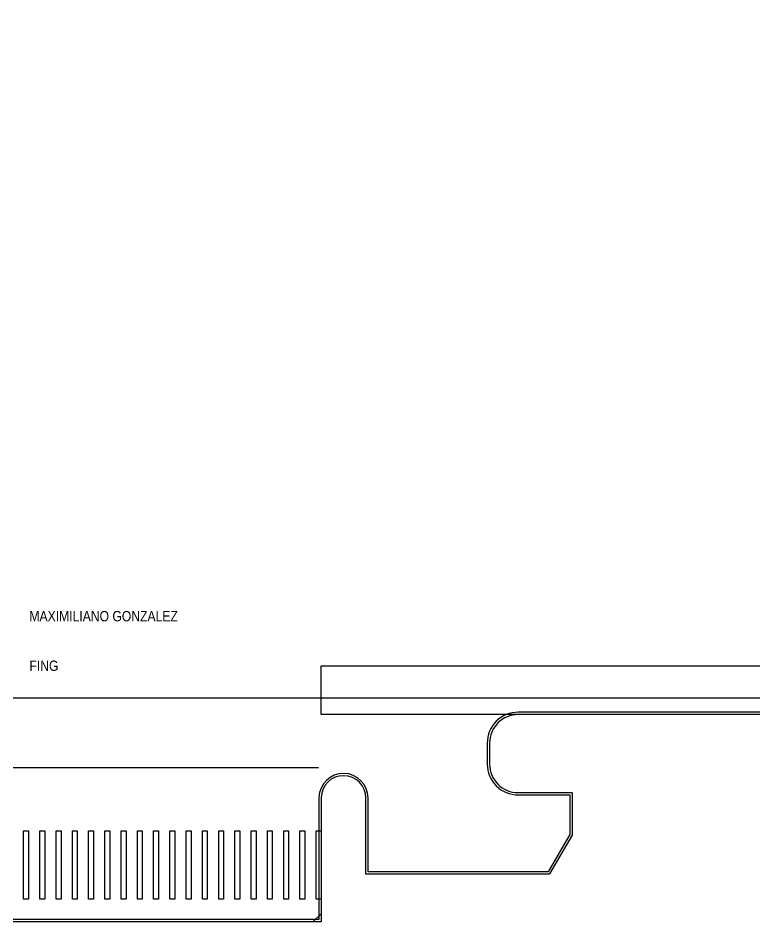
# Model space of a CAD drawing. Extents: x 0 to 312, y -4 to 107.
# Drawn here: x 110.7 to 156, y -4.5 to 51.1 of the extents above; entities that cross this region are included whole.
import ezdxf

# ---------------------------------------------------------------- set-up
doc = ezdxf.new("R2010")
doc.units = 0
for name, color, linetype in [('BG_DESIGN_OUTLINE', 85, 'CONTINUOUS'), ('BG_OUTLINE', 254, 'CONTINUOUS'), ('BG_SILKSCREEN_TOP', 85, 'CONTINUOUS'), ('PG_COPY_RIGHT', 85, 'CONTINUOUS'), ('PG_DIMENSION', 85, 'CONTINUOUS'), ('PKI_ALL', 202, 'CONTINUOUS'), ('PKO_ALL', 234, 'CONTINUOUS'), ('RKI_ALL', 43, 'CONTINUOUS'), ('RKO_TOP', 253, 'CONTINUOUS')]:
    doc.layers.add(name, color=color, linetype=linetype)

msp = doc.modelspace()

# ---------------------------------------------------------------- linework, layer by layer
at = {"layer": 'BG_DESIGN_OUTLINE'}
msp.add_lwpolyline([(312, 8.2514), (149.6999, 8.25), (141.6039, 8.25), (141.477, 8.25), (141.4223, 8.25, 0.414214), (139.6697, 6.4974), (139.6697, 5.202, 0.414214), (141.4223, 3.4494), (144.7294, 3.4494, -0.414214), (144.7548, 3.424), (144.7548, 0.8393, -0.133131), (144.7513, 0.8265), (143.3649, -1.5418, -0.266346), (143.343, -1.5544), (132.0548, -1.5544), (132.0548, 3.12, 0.989574), (129.3119, 3.1488), (129.3116, 2.8947), (129.3116, -4.5), (81.2, -4.5)], format="xyb", dxfattribs=at)
at = {"layer": 'BG_OUTLINE'}
msp.add_lwpolyline([(312, 8.2514), (149.6999, 8.25), (141.6039, 8.25), (141.477, 8.25), (141.4223, 8.25, 0.414214), (139.6697, 6.4974), (139.6697, 5.202, 0.414214), (141.4223, 3.4494), (144.7294, 3.4494, -0.414214), (144.7548, 3.424), (144.7548, 0.8393, -0.133131), (144.7513, 0.8265), (143.3649, -1.5418, -0.266346), (143.343, -1.5544), (132.0548, -1.5544), (132.0548, 3.12, 0.989574), (129.3119, 3.1488), (129.3116, 2.8947), (129.3116, -4.5), (81.2, -4.5)], format="xyb", dxfattribs=at)
at = {"layer": 'BG_SILKSCREEN_TOP'}
msp.add_lwpolyline([(0.14, 9.25), (0.14, 106.549), (309, 106.549), (309, 9.25)], close=True, dxfattribs=at)
at = {"layer": 'PG_DIMENSION'}
for points in [[(45.15, 5.0001), (129.1501, 5.0001)], [(129.3, 3.105), (129.3, -3.9999)], [(129.3, -3.9999), (128.8001, -4.5)], [(128.8001, -4.5), (58.5, -4.5)]]:
    msp.add_lwpolyline(points, dxfattribs=at)
at = {"layer": 'PKI_ALL'}
msp.add_lwpolyline([(311.86, 8.3899), (141.4223, 8.3899, 0.414214), (139.5297, 6.4973), (139.5297, 5.2019, 0.414214), (141.4223, 3.3093), (144.6148, 3.3093), (144.6148, 0.8705), (143.2768, -1.4145), (132.1948, -1.4145), (132.1948, 3.12, 0.989902), (129.1719, 3.1503), (129.1716, 2.8949), (129.1716, -4.3601), (58.24, -4.3601)], format="xyb", dxfattribs=at)
at = {"layer": 'PKO_ALL'}
msp.add_lwpolyline([(309, 11.25), (309, 8.25), (129.3, 8.25), (129.3, 11.25)], close=True, dxfattribs=at)
at = {"layer": 'RKI_ALL'}
msp.add_lwpolyline([(311.86, 8.3899), (141.4223, 8.3899, 0.414214), (139.5297, 6.4973), (139.5297, 5.2019, 0.414214), (141.4223, 3.3093), (144.6148, 3.3093), (144.6148, 0.8705), (143.277, -1.4145), (132.1948, -1.4145), (132.1948, 3.1201, 0.989885), (129.1719, 3.1502), (129.1716, 2.8947), (129.1716, -4.3601), (58.24, -4.3601)], format="xyb", dxfattribs=at)
at = {"layer": 'RKO_TOP'}
for points in [[(111, -3.1), (111, 1.0999), (111.3, 1.0999), (111.3, -3.1)], [(112, -3.1), (112, 1.0999), (112.3, 1.0999), (112.3, -3.1)], [(113, -3.1), (113, 1.0999), (113.3, 1.0999), (113.3, -3.1)], [(114, -3.1), (114, 1.0999), (114.3, 1.0999), (114.3, -3.1)], [(115, -3.1), (115, 1.0999), (115.3, 1.0999), (115.3, -3.1)], [(116, -3.1), (116, 1.0999), (116.3, 1.0999), (116.3, -3.1)], [(117, -3.1), (117, 1.0999), (117.3, 1.0999), (117.3, -3.1)], [(118, -3.1), (118, 1.0999), (118.3, 1.0999), (118.3, -3.1)], [(119, -3.1), (119, 1.0999), (119.3, 1.0999), (119.3, -3.1)], [(120, -3.1), (120, 1.0999), (120.3, 1.0999), (120.3, -3.1)], [(121, -3.1), (121, 1.0999), (121.3, 1.0999), (121.3, -3.1)], [(122, -3.1), (122, 1.0999), (122.3, 1.0999), (122.3, -3.1)], [(123, -3.1), (123, 1.0999), (123.3, 1.0999), (123.3, -3.1)], [(124, -3.1), (124, 1.0999), (124.3, 1.0999), (124.3, -3.1)], [(125, -3.1), (125, 1.0999), (125.3, 1.0999), (125.3, -3.1)], [(126, -3.1), (126, 1.0999), (126.3, 1.0999), (126.3, -3.1)], [(127, -3.1), (127, 1.0999), (127.3, 1.0999), (127.3, -3.1)], [(128, -3.1), (128, 1.0999), (128.3, 1.0999), (128.3, -3.1)], [(129, -3.1), (129, 1.0999), (129.3, 1.0999), (129.3, -3.1)]]:
    msp.add_lwpolyline(points, close=True, dxfattribs=at)

# ---------------------------------------------------------------- texts
at = {"layer": 'PG_COPY_RIGHT', "width": 0.88}
for s, p in [('MAXIMILIANO GONZALEZ', (111.354, 13.983)), ('FING', (111.354, 10.935))]:
    msp.add_text(s, height=0.635, dxfattribs=at).set_placement(p)

doc.saveas('drawing.dxf')
